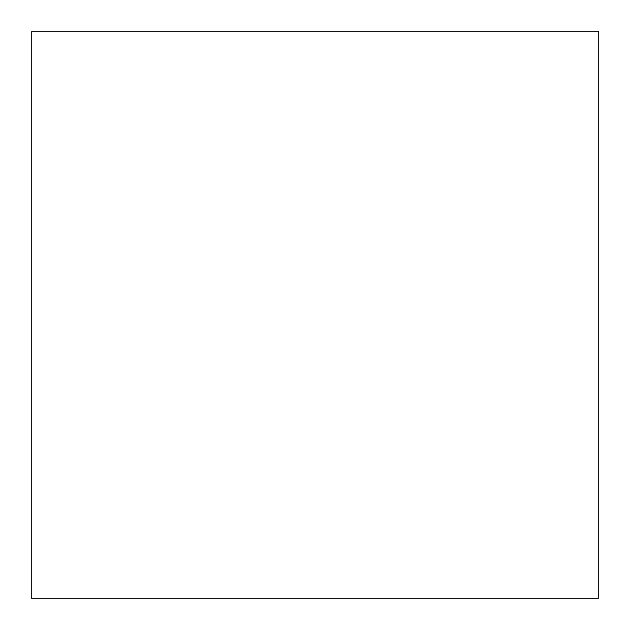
<?xml version="1.0" encoding="UTF-8"?>
<svg xmlns="http://www.w3.org/2000/svg" width="630" height="630" viewBox="0 0 630 630"><rect width="100%" height="100%" fill="white"/><g stroke="black" fill="none" stroke-linecap="round" stroke-linejoin="round"><path stroke-width="0.94" d="M598.5 31.5L31.5 31.5L31.5 598.5L598.5 598.5L598.5 31.5"/></g></svg>
